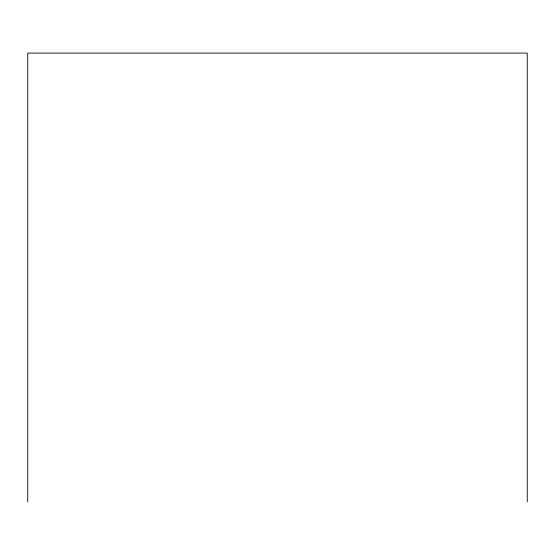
<?xml version="1.0" encoding="UTF-8"?>
<svg xmlns="http://www.w3.org/2000/svg" width="555" height="555" viewBox="0 0 555 555"><rect width="100%" height="100%" fill="white"/><g stroke="black" fill="none" stroke-linecap="round" stroke-linejoin="round"><path stroke-width="0.83" d="M527.25 501.9L527.25 53.1L27.75 53.1L27.75 501.9"/></g></svg>
